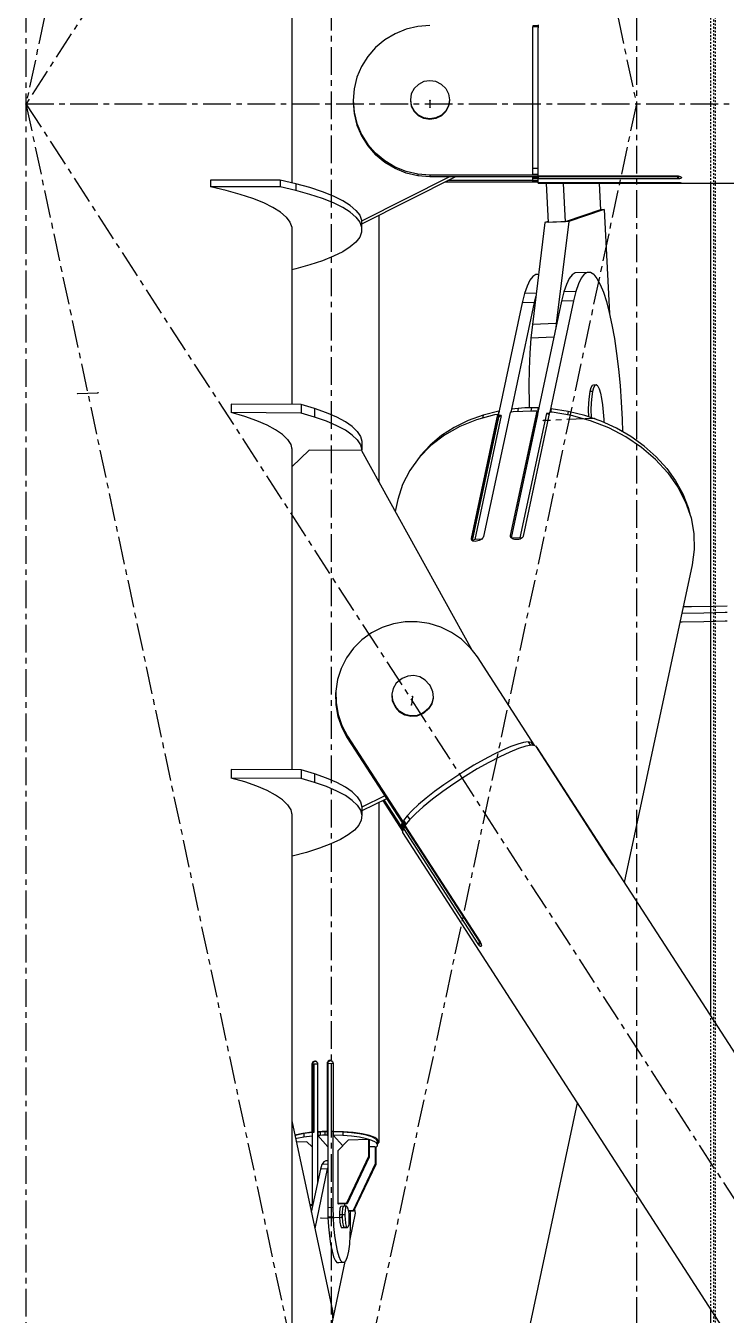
# Model space of a CAD drawing. Header units: millimetres. Extents: x 5143 to 30813, y 232 to 21408.
# Drawn here: x 11839.9 to 12040.7, y 17852.8 to 18222.7 of the extents above; entities that cross this region are included whole.
import ezdxf

# ---------------------------------------------------------------- set-up
doc = ezdxf.new("R2010")
doc.units = ezdxf.units.MM
doc.header["$LTSCALE"] = 0.25
for name, pattern in [('CENTER', [50.8, 31.75, -6.35, 6.35, -6.35]), ('XKITLINE00', [0]), ('XKITLINE02', [4, 2, -2])]:
    doc.linetypes.add(name, pattern=pattern)

msp = doc.modelspace()

# ---------------------------------------------------------------- linework, layer by layer
at = {"color": 3, "linetype": 'XKITLINE02'}
for p, q in [((12037.69, 17642.74), (12037.7, 19342.25)), ((12037.16, 17641.93), (12037.17, 19341.44)), ((12036.31, 17854.51), (12036.31, 19043.1)), ((12036.31, 18177.45), (12036.31, 18223.1)), ((12036.31, 17854.51), (12036.31, 17938.58))]:
    msp.add_line(p, q, dxfattribs=at)
at = {"color": 8, "linetype": 'CENTER'}
for p, q in [((11840, 19282.77), (11840, 17654.86)), ((11840, 19020.27), (12015, 18200.27)), ((12370, 19020.27), (11840, 18200.27)), ((11927.5, 18610.27), (11840, 18200.27)), ((11927.5, 18610.27), (11927.5, 17790.27)), ((12015, 18543.85), (12015, 16877.2)), ((11840, 18200.27), (12370, 18200.28)), ((12015, 18200.27), (11840, 17380.27)), ((11840, 18200.27), (12370, 17380.27)), ((11840, 18200.27), (11927.5, 17790.27)), ((11955.8, 18201.28), (11955.8, 18199.27)), ((11854.76, 18117.18), (11860.65, 18117.42)), ((12003.03, 18110.04), (11988.31, 18109.42)), ((11950.77, 18030.32), (11950.49, 18027.87)), ((11924.55, 17880.72), (11930.44, 17880.96))]:
    msp.add_line(p, q, dxfattribs=at)
at = {"color": 8, "linetype": 'XKITLINE00'}
for p, q in [((11916.2, 18229.97), (11916.2, 18177.65)), ((11949, 18221.67), (11945.81, 18220.39)), ((11952.35, 18222.46), (11949, 18221.67)), ((11955.8, 18222.72), (11952.35, 18222.46)), ((11986.8, 18222.62), (11985.3, 18222.62)), ((11985.3, 18222.62), (11985.3, 18222.4)), ((11986.8, 18222.4), (11985.3, 18222.4)), ((11985.3, 18183.97), (11985.3, 18222.4)), ((11986.8, 18222.95), (11986.8, 18222.11)), ((11986.8, 18179.53), (11986.8, 18222.11)), ((11942.86, 18218.63), (11940.24, 18216.44)), ((11945.81, 18220.39), (11942.86, 18218.63)), ((11940.24, 18216.44), (11938, 18213.88)), ((11936.19, 18211.01), (11934.87, 18207.91)), ((11938, 18213.88), (11936.19, 18211.01)), ((11934.87, 18207.91), (11934.07, 18204.63)), ((11954.06, 18206.65), (11952.5, 18205.87)), ((11955.8, 18206.92), (11954.06, 18206.65)), ((11957.53, 18206.65), (11955.8, 18206.92)), ((11959.09, 18205.87), (11957.53, 18206.65)), ((11934.07, 18204.63), (11933.8, 18201.28)), ((11950.47, 18203.14), (11950.2, 18201.46)), ((11951.26, 18204.67), (11950.47, 18203.14)), ((11952.5, 18205.87), (11951.26, 18204.67)), ((11960.33, 18204.67), (11959.09, 18205.87)), ((11960.33, 18204.67), (11961.12, 18203.14)), ((11961.12, 18203.14), (11961.4, 18201.46)), ((11933.8, 18201.28), (11933.8, 18200.83)), ((11933.8, 18201.28), (11934.07, 18197.92)), ((11933.8, 18200.83), (11934.07, 18197.48)), ((11950.2, 18201.46), (11950.2, 18201.28)), ((11950.2, 18201.46), (11950.47, 18199.77)), ((11950.2, 18201.28), (11950.47, 18199.59)), ((11950.47, 18199.77), (11951.26, 18198.25)), ((11950.47, 18199.59), (11951.26, 18198.07)), ((11961.12, 18199.77), (11960.33, 18198.25)), ((11961.12, 18199.59), (11960.33, 18198.07)), ((11961.4, 18201.46), (11961.12, 18199.77)), ((11961.4, 18201.28), (11961.12, 18199.59)), ((11961.4, 18201.46), (11961.4, 18201.28)), ((11934.07, 18197.92), (11934.87, 18194.65)), ((11934.07, 18197.48), (11934.87, 18194.21)), ((11952.5, 18197.04), (11951.26, 18198.25)), ((11952.5, 18196.86), (11951.26, 18198.07)), ((11954.06, 18196.27), (11952.5, 18197.04)), ((11954.06, 18196.09), (11952.5, 18196.86)), ((11955.8, 18196), (11954.06, 18196.27)), ((11955.8, 18195.82), (11954.06, 18196.09)), ((11957.53, 18196.27), (11955.8, 18196)), ((11957.53, 18196.09), (11955.8, 18195.82)), ((11955.8, 18196), (11955.8, 18195.82)), ((11959.09, 18197.04), (11957.53, 18196.27)), ((11959.09, 18196.86), (11957.53, 18196.09)), ((11960.33, 18198.25), (11959.09, 18197.04)), ((11960.33, 18198.07), (11959.09, 18196.86)), ((11934.87, 18194.65), (11936.19, 18191.54)), ((11934.87, 18194.21), (11936.19, 18191.1)), ((11936.19, 18191.54), (11938, 18188.67)), ((11936.19, 18191.1), (11938, 18188.23)), ((11938, 18188.67), (11940.24, 18186.11)), ((11938, 18188.23), (11940.24, 18185.67)), ((11942.86, 18183.93), (11940.24, 18186.11)), ((11942.86, 18183.48), (11940.24, 18185.67)), ((11945.81, 18182.17), (11942.86, 18183.93)), ((11945.81, 18181.72), (11942.86, 18183.48)), ((11949, 18180.88), (11945.81, 18182.17)), ((11949, 18180.44), (11945.81, 18181.72)), ((11952.35, 18180.1), (11949, 18180.88)), ((11985.3, 18179.98), (11985.3, 18183.97)), ((11986.8, 18181.74), (11985.3, 18181.74)), ((11912.88, 18178.43), (11892.88, 18178.43)), ((11892.88, 18178.43), (11892.88, 18176.48)), ((11917.34, 18177.39), (11912.88, 18178.43)), ((11912.88, 18178.43), (11912.88, 18176.48)), ((11921.4, 18176.26), (11917.34, 18177.39)), ((11917.34, 18177.39), (11917.34, 18175.44)), ((11961.4, 18179.39), (11936.23, 18166.62)), ((11963.16, 18179.39), (11936.23, 18165.73)), ((11952.35, 18179.65), (11949, 18180.44)), ((11952.35, 18180.1), (11952.35, 18179.65)), ((11955.8, 18179.83), (11952.35, 18180.1)), ((11955.8, 18179.39), (11952.35, 18179.65)), ((11955.8, 18179.83), (11955.8, 18179.39)), ((11986.8, 18179.83), (11955.8, 18179.83)), ((12026.8, 18179.39), (11955.8, 18179.39)), ((11986.8, 18177.83), (11960.08, 18177.83)), ((11985.3, 18178.27), (11960.96, 18178.27)), ((11986.8, 18179.98), (11985.3, 18179.98)), ((11985.3, 18178.49), (11985.3, 18179.39)), ((11986.8, 18179.15), (11985.3, 18179.15)), ((11986.8, 18178.79), (11985.3, 18178.79)), ((11985.3, 18178.08), (11985.3, 18178.49)), ((11986.8, 18178.25), (11985.3, 18178.25)), ((11986.8, 18178.08), (11985.3, 18178.08)), ((12026.8, 18179.53), (11986.8, 18179.53)), ((11986.8, 18179.39), (11986.8, 18178.74)), ((11986.8, 18179.39), (11986.8, 18179.15)), ((11986.8, 18177.67), (11986.8, 18178.74)), ((12026.8, 18178.74), (11986.8, 18178.74)), ((11986.8, 18177.67), (11986.8, 18177.48)), ((12026.8, 18177.67), (11986.8, 18177.67)), ((12026.8, 18177.48), (11986.8, 18177.48)), ((11989.1, 18177.48), (11989.69, 18166.28)), ((11994.02, 18177.48), (11994.6, 18166.49)), ((12004.35, 18177.48), (12004.74, 18169.91)), ((12027.11, 18179.51), (12026.8, 18179.53)), ((12026.8, 18179.53), (12026.8, 18179.39)), ((12026.8, 18179.39), (12026.8, 18178.74)), ((12027.11, 18178.75), (12026.8, 18178.74)), ((12026.8, 18177.67), (12026.8, 18177.48)), ((12027.11, 18177.66), (12026.8, 18177.67)), ((12027.11, 18177.48), (12026.8, 18177.48)), ((12027.11, 18179.51), (12027.11, 18178.75)), ((12027.39, 18179.45), (12027.11, 18179.51)), ((12027.39, 18178.79), (12027.11, 18178.75)), ((12027.11, 18177.66), (12027.11, 18177.48)), ((12027.39, 18177.65), (12027.11, 18177.66)), ((12027.39, 18177.47), (12027.11, 18177.48)), ((12027.63, 18179.35), (12027.39, 18179.45)), ((12027.63, 18178.86), (12027.39, 18178.79)), ((12027.63, 18177.62), (12027.39, 18177.65)), ((12027.63, 18177.46), (12027.39, 18177.47)), ((12027.8, 18179.22), (12027.63, 18179.35)), ((12027.8, 18178.94), (12027.63, 18178.86)), ((12027.8, 18177.58), (12027.63, 18177.62)), ((12027.8, 18177.45), (12027.63, 18177.46)), ((12027.8, 18179.22), (12027.88, 18179.13)), ((12027.88, 18179.03), (12027.8, 18178.94)), ((12027.88, 18177.54), (12027.8, 18177.58)), ((12027.88, 18177.5), (12027.8, 18177.45)), ((12182.19, 18177.45), (12027.8, 18177.45)), ((12027.88, 18179.13), (12027.88, 18179.03)), ((12027.88, 18177.54), (12027.88, 18177.5)), ((11897.34, 18175.44), (11892.88, 18176.48)), ((11912.88, 18176.48), (11892.88, 18176.48)), ((11901.4, 18174.31), (11897.34, 18175.44)), ((11905.01, 18173.12), (11901.4, 18174.31)), ((11917.34, 18175.44), (11912.88, 18176.48)), ((11921.4, 18174.31), (11917.34, 18175.44)), ((11925.01, 18175.07), (11921.4, 18176.26)), ((11925.01, 18173.12), (11921.4, 18174.31)), ((11928.16, 18173.81), (11925.01, 18175.07)), ((11930.81, 18172.49), (11928.16, 18173.81)), ((11908.16, 18171.86), (11905.01, 18173.12)), ((11910.81, 18170.54), (11908.16, 18171.86)), ((11912.96, 18169.18), (11910.81, 18170.54)), ((11928.16, 18171.86), (11925.01, 18173.12)), ((11930.81, 18170.54), (11928.16, 18171.86)), ((11932.96, 18171.13), (11930.81, 18172.49)), ((11932.96, 18169.18), (11930.81, 18170.54)), ((11934.59, 18169.74), (11932.96, 18171.13)), ((11934.59, 18169.74), (11935.68, 18168.32)), ((12004.74, 18169.91), (11994.6, 18166.49)), ((12005.72, 18169.95), (11995.58, 18166.53)), ((12005.72, 18169.95), (12004.74, 18169.91)), ((12005.72, 18169.95), (12007.28, 18140.19)), ((11914.59, 18167.79), (11912.96, 18169.18)), ((11914.59, 18167.79), (11915.68, 18166.37)), ((11915.68, 18166.37), (11916.23, 18164.93)), ((11934.59, 18167.79), (11932.96, 18169.18)), ((11934.59, 18167.79), (11935.68, 18166.37)), ((11935.68, 18168.32), (11936.23, 18166.88)), ((11935.68, 18166.37), (11936.23, 18164.93)), ((11936.23, 18166.88), (11936.23, 18164.93)), ((11941.14, 18168.22), (11941.14, 18091.98)), ((11988.71, 18166.24), (11985.17, 18137.01)), ((11989.67, 18166.56), (11988.71, 18166.24)), ((11995.58, 18166.53), (11988.71, 18166.24)), ((11994.6, 18166.49), (11989.69, 18166.28)), ((11995.58, 18166.53), (11992.04, 18137.3)), ((11916.2, 18165.01), (11916.2, 18114.05)), ((11916.23, 18163.49), (11916.2, 18163.4)), ((11916.23, 18164.93), (11916.23, 18163.49)), ((11936.23, 18163.49), (11935.68, 18162.05)), ((11936.23, 18164.93), (11936.23, 18163.49)), ((11932.96, 18159.23), (11930.81, 18157.87)), ((11934.59, 18160.63), (11932.96, 18159.23)), ((11935.68, 18162.05), (11934.59, 18160.63)), ((11925.01, 18155.3), (11921.4, 18154.1)), ((11928.16, 18156.56), (11925.01, 18155.3)), ((11930.81, 18157.87), (11928.16, 18156.56)), ((11917.34, 18152.98), (11916.2, 18152.71)), ((11921.4, 18154.1), (11917.34, 18152.98)), ((11986.19, 18151.33), (11985.3, 18150.78)), ((11986.91, 18151.36), (11986.19, 18151.33)), ((11996.59, 18151.25), (11995.74, 18150.15)), ((11997.48, 18151.8), (11996.59, 18151.25)), ((12000.91, 18151.94), (11997.48, 18151.8)), ((12000.02, 18151.4), (11999.18, 18150.29)), ((12000.91, 18151.94), (12000.02, 18151.4)), ((12001.83, 18151.92), (12000.91, 18151.94)), ((12002.76, 18151.34), (12001.83, 18151.92)), ((12002.76, 18151.34), (12003.69, 18150.19)), ((11983.66, 18148.02), (11982.93, 18145.85)), ((11984.46, 18149.67), (11983.66, 18148.02)), ((11985.3, 18150.78), (11984.46, 18149.67)), ((11994.95, 18148.5), (11994.22, 18146.33)), ((11995.74, 18150.15), (11994.95, 18148.5)), ((11998.38, 18148.64), (11997.65, 18146.47)), ((11999.18, 18150.29), (11998.38, 18148.64)), ((12003.69, 18150.19), (12004.62, 18148.5)), ((12004.62, 18148.5), (12005.52, 18146.29)), ((11982.93, 18145.85), (11982.27, 18143.19)), ((11986.26, 18145.99), (11982.93, 18145.85)), ((11986.16, 18145.15), (11985.71, 18143.33)), ((11997, 18143.81), (11990.18, 18111.87)), ((11994.22, 18146.33), (11993.56, 18143.66)), ((11997, 18143.81), (11993.56, 18143.66)), ((11997.65, 18146.47), (11994.22, 18146.33)), ((11997.65, 18146.47), (11997, 18143.81)), ((12005.52, 18146.29), (12006.4, 18143.59)), ((11982.27, 18143.19), (11975.37, 18110.86)), ((11993.56, 18143.66), (11979.08, 18075.81)), ((11985.71, 18143.33), (11979.18, 18112.75)), ((11985.71, 18143.33), (11982.27, 18143.19)), ((12006.4, 18143.59), (12007.22, 18140.44)), ((12007.22, 18140.44), (12007.99, 18136.88)), ((11985.17, 18137.01), (11984.77, 18133.05)), ((11992.04, 18137.3), (11985.17, 18137.01)), ((11992.04, 18137.3), (11991.9, 18135.86)), ((12007.99, 18136.88), (12008.69, 18132.95)), ((11984.77, 18133.05), (11984.47, 18128.76)), ((11991.35, 18133.33), (11984.77, 18133.05)), ((12008.69, 18132.95), (12009.32, 18128.71)), ((11984.47, 18128.76), (11984.27, 18124.2)), ((12009.32, 18128.71), (12009.86, 18124.23)), ((11984.27, 18124.2), (11984.19, 18119.44)), ((12009.86, 18124.23), (12010.31, 18119.54)), ((11984.19, 18119.44), (11984.23, 18114.53)), ((12001.96, 18118.83), (12001.65, 18117.76)), ((12002.32, 18119.47), (12001.96, 18118.83)), ((12002.71, 18119.63), (12002.32, 18119.47)), ((12002.74, 18118.87), (12002.44, 18117.79)), ((12003.5, 18119.66), (12002.71, 18119.63)), ((12003.1, 18119.5), (12002.74, 18118.87)), ((12003.5, 18119.66), (12003.1, 18119.5)), ((12003.91, 18119.34), (12003.5, 18119.66)), ((12003.91, 18119.34), (12004.31, 18118.55)), ((12004.31, 18118.55), (12004.7, 18117.34)), ((12010.31, 18119.54), (12010.66, 18114.73)), ((11918.86, 18114.04), (11898.86, 18114.15)), ((11898.86, 18114.15), (11898.86, 18111.71)), ((11984.23, 18114.53), (11984.27, 18113.08)), ((12001.26, 18114.52), (12001.2, 18112.52)), ((12001.42, 18116.3), (12001.26, 18114.52)), ((12001.65, 18117.76), (12001.42, 18116.3)), ((12002.44, 18117.79), (12001.65, 18117.76)), ((12002.05, 18114.56), (12001.98, 18112.56)), ((12002.2, 18116.33), (12002.05, 18114.56)), ((12002.44, 18117.79), (12002.2, 18116.33)), ((12004.7, 18117.34), (12005.03, 18115.77)), ((12005.03, 18115.77), (12005.31, 18113.91)), ((12010.66, 18114.73), (12010.9, 18109.86)), ((11902.73, 18110.57), (11898.86, 18111.71)), ((11918.86, 18111.6), (11898.86, 18111.71)), ((11906.15, 18109.36), (11902.73, 18110.57)), ((11922.72, 18112.89), (11918.86, 18114.04)), ((11918.86, 18114.04), (11918.86, 18111.6)), ((11922.72, 18110.46), (11918.86, 18111.6)), ((11926.15, 18111.68), (11922.72, 18112.89)), ((11922.72, 18112.89), (11922.72, 18110.46)), ((11926.15, 18109.25), (11922.72, 18110.46)), ((11929.1, 18110.41), (11926.15, 18111.68)), ((11971.04, 18111.04), (11966.75, 18109.48)), ((11975.21, 18111.23), (11967.61, 18075.64)), ((11975.45, 18110.44), (11967.88, 18075)), ((11976.26, 18110.89), (11968.66, 18075.3)), ((11974.29, 18111.09), (11969.15, 18109.68)), ((11971.04, 18111.04), (11970.85, 18110.14)), ((11975.56, 18112.18), (11971.04, 18111.04)), ((11978.77, 18111.79), (11971.17, 18076.19)), ((11975.21, 18111.23), (11974.29, 18111.09)), ((11975.21, 18111.23), (11975.38, 18110.26)), ((11975.56, 18112.18), (11975.28, 18110.84)), ((11976.26, 18110.89), (11975.37, 18110.86)), ((11975.37, 18110.86), (11975.45, 18110.44)), ((11976.26, 18110.89), (11975.45, 18110.44)), ((11975.56, 18112.18), (11975.61, 18111.94)), ((11979.68, 18111.93), (11978.77, 18111.79)), ((11986.42, 18112.1), (11978.83, 18076.51)), ((11979.18, 18112.75), (11978.98, 18111.82)), ((11986.6, 18111.13), (11979.06, 18075.82)), ((11981.07, 18112.94), (11979.18, 18112.75)), ((11985.22, 18112.17), (11979.68, 18111.93)), ((11981.07, 18112.94), (11980.87, 18111.98)), ((11982.98, 18113.05), (11981.07, 18112.94)), ((11989.21, 18111.44), (11981.62, 18075.84)), ((11990.12, 18111.87), (11982.53, 18076.28)), ((11984.9, 18113.1), (11982.98, 18113.05)), ((11984.9, 18113.1), (11984.7, 18112.15)), ((11986.83, 18113.07), (11984.9, 18113.1)), ((11986.42, 18112.1), (11985.22, 18112.17)), ((11986.42, 18112.1), (11986.6, 18111.13)), ((11986.83, 18113.07), (11986.52, 18111.58)), ((11986.52, 18111.58), (11986.61, 18111.08)), ((11986.83, 18113.07), (11986.92, 18112.56)), ((11990.04, 18111.47), (11989.21, 18111.44)), ((11989.97, 18111.14), (11989.21, 18111.44)), ((11990.83, 18111.83), (11990.12, 18111.87)), ((11990.6, 18112.81), (11990.39, 18111.85)), ((11995.46, 18112.07), (11990.6, 18112.81)), ((11996.4, 18110.89), (11990.83, 18111.83)), ((11995.46, 18112.07), (11995.25, 18111.08)), ((12000.23, 18110.88), (11995.46, 18112.07)), ((12001.84, 18109.38), (11996.4, 18110.89)), ((12004.86, 18109.27), (12000.23, 18110.88)), ((12001.2, 18112.52), (12001.22, 18110.54)), ((12001.98, 18112.56), (12002.01, 18110.43)), ((12005.31, 18113.91), (12005.51, 18111.86)), ((12005.51, 18111.86), (12005.63, 18109.71)), ((11909.11, 18108.09), (11906.15, 18109.36)), ((11911.57, 18106.77), (11909.11, 18108.09)), ((11913.53, 18105.41), (11911.57, 18106.77)), ((11929.1, 18107.98), (11926.15, 18109.25)), ((11931.57, 18109.09), (11929.1, 18110.41)), ((11931.57, 18106.66), (11929.1, 18107.98)), ((11933.53, 18107.73), (11931.57, 18109.09)), ((11934.97, 18106.34), (11933.53, 18107.73)), ((11962.77, 18107.5), (11959.14, 18105.14)), ((11964.35, 18107.71), (11959.96, 18105.23)), ((11966.75, 18109.48), (11962.77, 18107.5)), ((11969.15, 18109.68), (11964.35, 18107.71)), ((11975.38, 18110.26), (11967.86, 18075.01)), ((11975.35, 18110.12), (11975.36, 18110.04)), ((12007.05, 18107.32), (12001.84, 18109.38)), ((12002.01, 18110.43), (12002.02, 18110.26)), ((12009.27, 18107.25), (12004.86, 18109.27)), ((12005.63, 18109.71), (12005.64, 18108.91)), ((12011.95, 18104.75), (12007.05, 18107.32)), ((12013.41, 18104.85), (12009.27, 18107.25)), ((12010.9, 18109.86), (12011.01, 18106.24)), ((11914.97, 18104.01), (11913.53, 18105.41)), ((11914.97, 18104.01), (11915.89, 18102.6)), ((11933.53, 18105.29), (11931.57, 18106.66)), ((11934.97, 18103.9), (11933.53, 18105.29)), ((11934.97, 18106.34), (11935.88, 18104.92)), ((11934.97, 18103.9), (11935.88, 18102.48)), ((11935.88, 18104.92), (11936.25, 18103.49)), ((11936.25, 18103.49), (11936.25, 18101.06)), ((11959.14, 18105.14), (11955.91, 18102.43)), ((11959.96, 18105.23), (11956.07, 18102.27)), ((12016.46, 18101.71), (12011.95, 18104.75)), ((12017.23, 18102.1), (12013.41, 18104.85)), ((11915.89, 18102.6), (11916.26, 18101.17)), ((11916.2, 18101.42), (11916.2, 18009.26)), ((11916.26, 18101.17), (11916.2, 18100.61)), ((11921.21, 18100.98), (11916.21, 18096.14)), ((11936.2, 18100.9), (11921.21, 18100.98)), ((11935.88, 18102.48), (11936.25, 18101.06)), ((11936.2, 18100.9), (11967.95, 18043.53)), ((11936.25, 18101.06), (11936.23, 18100.85)), ((11956.07, 18102.27), (11952.73, 18098.88)), ((11953.13, 18099.4), (11952.84, 18098.99)), ((11955.91, 18102.43), (11953.13, 18099.4)), ((12020.49, 18098.26), (12016.46, 18101.71)), ((12020.67, 18099.03), (12017.23, 18102.1)), ((11916.21, 18096.14), (11916.2, 18096.02)), ((11916.21, 18096.14), (11916.21, 18009.26)), ((11952.73, 18098.88), (11950.01, 18095.13)), ((12020.49, 18098.26), (12023.98, 18094.45)), ((12020.67, 18099.03), (12023.69, 18095.7)), ((12023.69, 18095.7), (12026.24, 18092.15)), ((11950.01, 18095.13), (11947.96, 18091.07)), ((12023.98, 18094.45), (12026.87, 18090.34)), ((12026.24, 18092.15), (12028.29, 18088.41)), ((11947.96, 18091.07), (11946.6, 18086.78)), ((11982.4, 18091.46), (11982.41, 18091.41)), ((12026.87, 18090.34), (12029.1, 18086.02)), ((12028.29, 18088.41), (12029.82, 18084.55)), ((11946.6, 18086.78), (11945.88, 18083.4)), ((12029.1, 18086.02), (12030.65, 18081.55)), ((12029.82, 18084.55), (12030.37, 18082.35)), ((12030.65, 18081.55), (12031.48, 18077.01)), ((11967.61, 18075.64), (11967.6, 18075.4)), ((11967.6, 18075.4), (11967.69, 18075.19)), ((11967.61, 18075.64), (11967.69, 18075.18)), ((11967.69, 18075.19), (11967.85, 18075.02)), ((11968.1, 18074.89), (11967.85, 18075.02)), ((11968.66, 18075.3), (11968.01, 18074.93)), ((11968.41, 18074.81), (11968.1, 18074.89)), ((11968.77, 18074.78), (11968.41, 18074.81)), ((11970.54, 18075.38), (11968.66, 18075.3)), ((11969.16, 18074.82), (11968.77, 18074.78)), ((11969.56, 18074.91), (11969.16, 18074.82)), ((11969.95, 18075.05), (11969.56, 18074.91)), ((11970.32, 18075.23), (11969.95, 18075.05)), ((11970.64, 18075.45), (11970.32, 18075.23)), ((11970.89, 18075.69), (11970.64, 18075.45)), ((11971.07, 18075.94), (11970.89, 18075.69)), ((11971.17, 18076.19), (11971.07, 18075.94)), ((11978.83, 18076.51), (11978.82, 18076.26)), ((11978.82, 18076.26), (11978.91, 18076.02)), ((11978.83, 18076.51), (11978.92, 18076.01)), ((11978.91, 18076.02), (11979.09, 18075.8)), ((11979.34, 18075.6), (11979.09, 18075.8)), ((11981.62, 18075.84), (11979.16, 18075.74)), ((11979.66, 18075.45), (11979.34, 18075.6)), ((11980.04, 18075.35), (11979.66, 18075.45)), ((11980.44, 18075.29), (11980.04, 18075.35)), ((11980.86, 18075.3), (11980.44, 18075.29)), ((11981.27, 18075.35), (11980.86, 18075.3)), ((11981.65, 18075.46), (11981.27, 18075.35)), ((11982.05, 18075.67), (11981.62, 18075.84)), ((11981.98, 18075.62), (11981.65, 18075.46)), ((11982.24, 18075.81), (11981.98, 18075.62)), ((11982.43, 18076.03), (11982.24, 18075.81)), ((11982.53, 18076.28), (11982.43, 18076.03)), ((12031.48, 18077.01), (12031.58, 18072.47)), ((12031.58, 18072.47), (12030.94, 18068.02)), ((12030.94, 18068.02), (12011.51, 17976.96)), ((12030.76, 18056.04), (12028.38, 18056.02)), ((12037.02, 18056.15), (12030.76, 18056.04)), ((12041.01, 18056.23), (12037.02, 18056.15)), ((11948.74, 18051.69), (11945.34, 18051.14)), ((11952.19, 18051.72), (11948.74, 18051.69)), ((11955.6, 18051.22), (11952.19, 18051.72)), ((12028.1, 18051.66), (12027.45, 18051.65)), ((12028.1, 18054.15), (12027.98, 18054.15)), ((12034.37, 18054.25), (12028.1, 18054.15)), ((12034.37, 18051.76), (12028.1, 18051.66)), ((12040.47, 18054.39), (12034.37, 18054.25)), ((12040.47, 18051.89), (12034.37, 18051.76)), ((12041.01, 18054.4), (12040.47, 18054.39)), ((12041.01, 18051.91), (12040.47, 18051.89)), ((11939.02, 18048.52), (11936.25, 18046.51)), ((11942.07, 18050.07), (11939.02, 18048.52)), ((11945.34, 18051.14), (11942.07, 18050.07)), ((11958.9, 18050.21), (11955.6, 18051.22)), ((11962, 18048.7), (11958.9, 18050.21)), ((11964.82, 18046.75), (11962, 18048.7)), ((11933.85, 18044.12), (11931.86, 18041.38)), ((11936.25, 18046.51), (11933.85, 18044.12)), ((11967.29, 18044.39), (11964.82, 18046.75)), ((11967.29, 18044.39), (11969.36, 18041.68)), ((11931.86, 18041.38), (11930.34, 18038.36)), ((11969.36, 18041.68), (11985.83, 18016.2)), ((11930.34, 18038.36), (11929.32, 18035.16)), ((11929.32, 18035.16), (11928.83, 18031.83)), ((11946.14, 18034.09), (11945.25, 18032.63)), ((11947.46, 18035.21), (11946.14, 18034.09)), ((11947.88, 18035.47), (11947.46, 18035.21)), ((11949.49, 18036.14), (11947.88, 18035.47)), ((11951.23, 18036.28), (11949.49, 18036.14)), ((11952.94, 18035.9), (11951.23, 18036.28)), ((11954.45, 18035.02), (11952.94, 18035.9)), ((11954.45, 18035.02), (11955.6, 18033.73)), ((11955.6, 18033.73), (11955.87, 18033.32)), ((11955.87, 18033.32), (11956.56, 18031.74)), ((11928.83, 18031.83), (11928.76, 18031.27)), ((11928.76, 18031.27), (11928.81, 18027.91)), ((11928.83, 18031.83), (11928.88, 18028.46)), ((11944.86, 18030.96), (11944.84, 18030.78)), ((11944.84, 18030.78), (11945.01, 18029.08)), ((11945.25, 18032.63), (11944.86, 18030.96)), ((11944.86, 18030.96), (11945.03, 18029.26)), ((11945.01, 18029.08), (11945.7, 18027.51)), ((11945.03, 18029.26), (11945.72, 18027.69)), ((11956.71, 18029.86), (11956.32, 18028.2)), ((11956.73, 18030.04), (11956.34, 18028.38)), ((11956.56, 18031.74), (11956.73, 18030.04)), ((11956.73, 18030.04), (11956.71, 18029.86)), ((11928.81, 18027.91), (11929.4, 18024.59)), ((11928.88, 18028.46), (11929.47, 18025.14)), ((11945.72, 18027.69), (11945.7, 18027.51)), ((11945.7, 18027.51), (11945.97, 18027.1)), ((11945.72, 18027.69), (11945.99, 18027.28)), ((11945.99, 18027.28), (11945.97, 18027.1)), ((11945.97, 18027.1), (11947.12, 18025.81)), ((11945.99, 18027.28), (11947.14, 18025.99)), ((11948.63, 18024.93), (11947.12, 18025.81)), ((11948.65, 18025.11), (11947.14, 18025.99)), ((11953.71, 18025.54), (11952.1, 18024.87)), ((11954.11, 18025.62), (11953.69, 18025.36)), ((11953.71, 18025.54), (11953.69, 18025.36)), ((11954.13, 18025.8), (11953.71, 18025.54)), ((11955.43, 18026.74), (11954.11, 18025.62)), ((11954.13, 18025.8), (11954.11, 18025.62)), ((11955.45, 18026.92), (11954.13, 18025.8)), ((11956.32, 18028.2), (11955.43, 18026.74)), ((11956.34, 18028.38), (11955.45, 18026.92)), ((11929.4, 18024.59), (11930.51, 18021.39)), ((11929.47, 18025.14), (11930.58, 18021.95)), ((11930.58, 18021.95), (11930.51, 18021.39)), ((11930.58, 18021.95), (11932.19, 18018.97)), ((11950.34, 18024.54), (11948.63, 18024.93)), ((11950.36, 18024.72), (11948.65, 18025.11)), ((11952.08, 18024.69), (11950.34, 18024.54)), ((11952.1, 18024.87), (11950.36, 18024.72)), ((11953.69, 18025.36), (11952.08, 18024.69)), ((11930.51, 18021.39), (11932.12, 18018.41)), ((11932.19, 18018.97), (11932.12, 18018.41)), ((11932.12, 18018.41), (11970.07, 17959.7)), ((11932.19, 18018.97), (11948.72, 17993.4)), ((11976.64, 18014.93), (11974.07, 18013.68)), ((11978.69, 18014.38), (11975.82, 18013.04)), ((11978.97, 18015.94), (11976.64, 18014.93)), ((11981.21, 18015.39), (11978.69, 18014.38)), ((11980.99, 18016.67), (11978.97, 18015.94)), ((11982.67, 18017.12), (11980.99, 18016.67)), ((11983.31, 18016.04), (11981.21, 18015.39)), ((11983.96, 18017.28), (11982.67, 18017.12)), ((11984.92, 18016.31), (11983.31, 18016.04)), ((11983.96, 18017.28), (11984.61, 18016.26)), ((11984.82, 18017.13), (11983.96, 18017.28)), ((11984.82, 18017.13), (11985.38, 18016.26)), ((11985.98, 18016.19), (11984.92, 18016.31)), ((11986.03, 18016.14), (12007.41, 17983.06)), ((11986.37, 18015.78), (11986.29, 18015.73)), ((11986.37, 18015.78), (12007.75, 17982.71)), ((11986.37, 18015.78), (11986.48, 18015.68)), ((11986.48, 18015.68), (12262.23, 17589.04)), ((11971.31, 18012.22), (11968.43, 18010.57)), ((11972.69, 18011.4), (11969.39, 18009.53)), ((11974.07, 18013.68), (11971.31, 18012.22)), ((11975.82, 18013.04), (11972.69, 18011.4)), ((11918.86, 18009.24), (11898.86, 18009.36)), ((11898.86, 18009.36), (11898.86, 18006.92)), ((11902.73, 18005.78), (11898.86, 18006.92)), ((11918.86, 18006.81), (11898.86, 18006.92)), ((11922.72, 18008.1), (11918.86, 18009.24)), ((11918.86, 18009.24), (11918.86, 18006.81)), ((11926.15, 18006.89), (11922.72, 18008.1)), ((11922.72, 18008.1), (11922.72, 18005.67)), ((11929.1, 18005.62), (11926.15, 18006.89)), ((11962.61, 18006.9), (11959.8, 18004.96)), ((11965.51, 18008.78), (11962.61, 18006.9)), ((11966.03, 18007.47), (11962.7, 18005.29)), ((11968.43, 18010.57), (11965.51, 18008.78)), ((11969.39, 18009.53), (11966.03, 18007.47)), ((11906.15, 18004.57), (11902.73, 18005.78)), ((11909.11, 18003.3), (11906.15, 18004.57)), ((11911.57, 18001.98), (11909.11, 18003.3)), ((11922.72, 18005.67), (11918.86, 18006.81)), ((11926.15, 18004.46), (11922.72, 18005.67)), ((11929.1, 18003.19), (11926.15, 18004.46)), ((11931.57, 18004.3), (11929.1, 18005.62)), ((11933.53, 18002.94), (11931.57, 18004.3)), ((11959.8, 18004.96), (11957.14, 18003.02)), ((11962.7, 18005.29), (11959.51, 18003.05)), ((11913.53, 18000.62), (11911.57, 18001.98)), ((11914.97, 17999.22), (11913.53, 18000.62)), ((11931.57, 18001.87), (11929.1, 18003.19)), ((11933.53, 18000.5), (11931.57, 18001.87)), ((11934.97, 18001.55), (11933.53, 18002.94)), ((11934.97, 17999.11), (11933.53, 18000.5)), ((11934.97, 18001.55), (11935.88, 18000.13)), ((11935.88, 18000.13), (11936.25, 17998.7)), ((11942.86, 18001.79), (11936.25, 17998.57)), ((11943.38, 18000.99), (11936.25, 17997.52)), ((11941.14, 17999.9), (11941.14, 17902.52)), ((11942.28, 18000.46), (11947.97, 17991.67)), ((11942.61, 18000.62), (11947.52, 17993.01)), ((11954.71, 18001.11), (11952.56, 17999.3)), ((11956.55, 18000.83), (11953.91, 17998.68)), ((11957.14, 18003.02), (11954.71, 18001.11)), ((11959.51, 18003.05), (11956.55, 18000.83)), ((11914.97, 17999.22), (11915.89, 17997.81)), ((11915.89, 17997.81), (11916.26, 17996.38)), ((11916.2, 17996.63), (11916.2, 17654.86)), ((11916.26, 17996.38), (11916.2, 17995.81)), ((11934.97, 17999.11), (11935.88, 17997.69)), ((11935.88, 17997.69), (11936.25, 17996.27)), ((11936.25, 17996.27), (11936.09, 17994.84)), ((11936.25, 17998.7), (11936.25, 17996.27)), ((11949.3, 17996.09), (11948.26, 17994.78)), ((11950.74, 17997.61), (11949.3, 17996.09)), ((11949.3, 17996.09), (11950.01, 17994.99)), ((11951.68, 17996.68), (11949.92, 17994.89)), ((11952.56, 17999.3), (11950.74, 17997.61)), ((11953.91, 17998.68), (11951.68, 17996.68)), ((11935.39, 17993.41), (11934.15, 17992.01)), ((11936.09, 17994.84), (11935.39, 17993.41)), ((11947.6, 17993.51), (11947.52, 17993.17)), ((11947.52, 17993.17), (11947.52, 17992.87)), ((11947.52, 17992.87), (11947.6, 17992.62)), ((11947.52, 17992.87), (11948.01, 17992.11)), ((11947.75, 17993.91), (11947.6, 17993.51)), ((11947.6, 17993.51), (11948.26, 17992.49)), ((11947.6, 17992.62), (11948, 17992)), ((11947.89, 17993.99), (11947.75, 17993.91)), ((11947.75, 17993.91), (11948.55, 17992.67)), ((11948.01, 17992.13), (11947.92, 17991.25)), ((11948.18, 17992.44), (11948.01, 17992.13)), ((11948.69, 17992.75), (11948.18, 17992.44)), ((11948.18, 17992.44), (11969.56, 17959.37)), ((11948.26, 17994.78), (11948.96, 17993.7)), ((11948.69, 17992.75), (11948.55, 17992.67)), ((11948.69, 17993.36), (11948.65, 17993.29)), ((11948.65, 17993.29), (11970.02, 17960.21)), ((11949.92, 17994.89), (11948.69, 17993.36)), ((11930.12, 17989.3), (11927.36, 17988)), ((11932.39, 17990.63), (11930.12, 17989.3)), ((11934.15, 17992.01), (11932.39, 17990.63)), ((11947.92, 17991.25), (12223.68, 17564.61)), ((11920.42, 17985.6), (11916.3, 17984.51)), ((11924.11, 17986.77), (11920.42, 17985.6)), ((11927.36, 17988), (11924.11, 17986.77)), ((11916.3, 17984.51), (11916.2, 17984.51)), ((12007.41, 17983.06), (12007.6, 17982.77)), ((12007.6, 17982.77), (12007.79, 17982.48)), ((12007.75, 17982.71), (12007.67, 17982.66)), ((12007.75, 17982.71), (12007.93, 17982.43)), ((12007.79, 17982.48), (12007.97, 17982.22)), ((12007.93, 17982.43), (12007.86, 17982.38)), ((12007.93, 17982.43), (12008.09, 17982.18)), ((12007.97, 17982.22), (12008.12, 17982.01)), ((12008.09, 17982.18), (12008.21, 17981.97)), ((12008.12, 17982.01), (12008.23, 17981.85)), ((12008.21, 17981.97), (12008.29, 17981.83)), ((12008.23, 17981.85), (12008.3, 17981.77)), ((12008.29, 17981.83), (12008.32, 17981.76)), ((12008.32, 17981.76), (12008.3, 17981.77)), ((11970.26, 17959.8), (11969.56, 17959.37)), ((11969.56, 17959.37), (11969.76, 17959.1)), ((11970.4, 17959.49), (11969.76, 17959.1)), ((11969.76, 17959.1), (11969.95, 17958.87)), ((11970.14, 17958.7), (11969.95, 17958.87)), ((11970.02, 17960.21), (11970.2, 17959.91)), ((11970.11, 17960.06), (11970.07, 17959.7)), ((11970.25, 17959.81), (11970.07, 17959.7)), ((11970.2, 17959.91), (11970.35, 17959.6)), ((11970.35, 17959.6), (11970.47, 17959.3)), ((11970.47, 17959.3), (11970.53, 17959.04)), ((11970.55, 17958.82), (11970.51, 17958.68)), ((11970.53, 17959.04), (11970.55, 17958.82)), ((11970.3, 17958.61), (11970.14, 17958.7)), ((11970.43, 17958.6), (11970.3, 17958.61)), ((11970.51, 17958.68), (11970.43, 17958.6)), ((11922.28, 17925.53), (11922.1, 17925.33)), ((11922.5, 17925.66), (11922.28, 17925.53)), ((11922.62, 17925.53), (11922.39, 17925.4)), ((11922.76, 17925.72), (11922.5, 17925.66)), ((11922.87, 17925.59), (11922.62, 17925.53)), ((11923.01, 17925.7), (11922.76, 17925.72)), ((11923.12, 17925.57), (11922.87, 17925.59)), ((11923.24, 17925.59), (11923.01, 17925.7)), ((11923.35, 17925.47), (11923.12, 17925.57)), ((11923.42, 17925.42), (11923.24, 17925.59)), ((11926.49, 17925.55), (11926.36, 17925.31)), ((11926.67, 17925.73), (11926.49, 17925.55)), ((11926.79, 17925.61), (11926.6, 17925.42)), ((11926.91, 17925.86), (11926.67, 17925.73)), ((11927.03, 17925.73), (11926.79, 17925.61)), ((11927.18, 17925.9), (11926.91, 17925.86)), ((11927.29, 17925.77), (11927.03, 17925.73)), ((11927.44, 17925.87), (11927.18, 17925.9)), ((11927.55, 17925.74), (11927.29, 17925.77)), ((11927.68, 17925.75), (11927.44, 17925.87)), ((11927.79, 17925.62), (11927.55, 17925.74)), ((11927.87, 17925.57), (11927.68, 17925.75)), ((11927.88, 17925.54), (11927.79, 17925.62)), ((11927.87, 17925.57), (11927.97, 17925.34)), ((11922, 17925.09), (11921.94, 17924.83)), ((11921.94, 17924.83), (11922.06, 17924.7)), ((11921.94, 17924.83), (11921.94, 17905.3)), ((11922.1, 17925.33), (11922, 17925.09)), ((11922.1, 17924.96), (11922.06, 17924.7)), ((11922.06, 17924.7), (11922.06, 17905.17)), ((11922.21, 17925.2), (11922.1, 17924.96)), ((11922.52, 17924.81), (11922.13, 17924.74)), ((11922.13, 17924.74), (11922.13, 17905.27)), ((11922.24, 17925.24), (11922.21, 17925.2)), ((11922.39, 17925.4), (11922.24, 17925.24)), ((11923.55, 17924.86), (11922.52, 17924.81)), ((11922.52, 17924.81), (11922.52, 17905.28)), ((11923.44, 17925.38), (11923.35, 17925.47)), ((11923.42, 17925.42), (11923.53, 17925.2)), ((11923.53, 17925.2), (11923.57, 17924.94)), ((11923.55, 17924.86), (11923.57, 17924.83)), ((11923.55, 17924.86), (11923.55, 17890.69)), ((11923.57, 17924.94), (11923.57, 17905.41)), ((11926.36, 17925.31), (11926.32, 17925.06)), ((11926.32, 17925.06), (11926.32, 17905.53)), ((11926.32, 17925.06), (11926.44, 17924.93)), ((11926.36, 17925.31), (11926.48, 17925.19)), ((11926.48, 17925.19), (11926.44, 17924.93)), ((11926.44, 17924.93), (11926.44, 17905.4)), ((11926.6, 17925.42), (11926.48, 17925.19)), ((11927.52, 17925.02), (11926.5, 17924.98)), ((11926.5, 17924.98), (11926.5, 17883.67)), ((11927.52, 17925.02), (11927.52, 17905.49)), ((11928.02, 17924.98), (11927.52, 17925.02)), ((11927.97, 17925.34), (11928.03, 17925.08)), ((11928.02, 17924.98), (11928.02, 17905.45)), ((11928.03, 17925.08), (11928.03, 17905.55)), ((11926.44, 17921.62), (11926.5, 17921.56)), ((11998.02, 17913.75), (11975.28, 17807.22)), ((11916.2, 17908.6), (11927.83, 17854.09)), ((11917.12, 17904.53), (11917.07, 17904.51)), ((11917.66, 17904.53), (11917.1, 17904.36)), ((11919.36, 17904.98), (11917.12, 17904.53)), ((11917.66, 17903.55), (11917.3, 17903.44)), ((11919.67, 17904.92), (11917.66, 17904.53)), ((11919.67, 17903.94), (11917.66, 17903.55)), ((11921.94, 17905.3), (11919.36, 17904.98)), ((11922.02, 17905.21), (11919.67, 17904.92)), ((11919.67, 17904.92), (11919.67, 17903.94)), ((11922.02, 17904.24), (11919.67, 17903.94)), ((11921.94, 17905.3), (11922.06, 17905.17)), ((11922.02, 17905.21), (11922.02, 17904.24)), ((11922.02, 17905.21), (11922.08, 17905.15)), ((11922.02, 17904.24), (11922.08, 17904.17)), ((11922.52, 17905.28), (11922.08, 17905.26)), ((11922.08, 17905.26), (11922.08, 17883.69)), ((11924.92, 17905.5), (11923.57, 17905.41)), ((11923.57, 17905.41), (11923.63, 17905.35)), ((11924.31, 17905.39), (11923.63, 17905.35)), ((11923.63, 17905.35), (11923.63, 17904.37)), ((11924.31, 17904.41), (11923.63, 17904.37)), ((11923.63, 17904.37), (11926.5, 17901.16)), ((11924.99, 17905.42), (11924.31, 17905.39)), ((11924.31, 17905.39), (11924.31, 17904.41)), ((11924.99, 17904.44), (11924.31, 17904.41)), ((11926.32, 17905.53), (11924.92, 17905.5)), ((11925.69, 17905.44), (11924.99, 17905.42)), ((11925.69, 17904.47), (11924.99, 17904.44)), ((11926.38, 17905.46), (11925.69, 17905.44)), ((11925.69, 17905.44), (11925.69, 17904.47)), ((11926.38, 17904.48), (11925.69, 17904.47)), ((11926.32, 17905.53), (11926.44, 17905.4)), ((11926.38, 17905.46), (11926.5, 17905.33)), ((11926.38, 17905.46), (11926.38, 17904.48)), ((11926.38, 17904.48), (11926.5, 17904.36)), ((11927.97, 17905.51), (11927.52, 17905.49)), ((11927.97, 17905.51), (11927.97, 17883.73)), ((11927.97, 17905.51), (11928.02, 17905.45)), ((11928.03, 17905.55), (11928.11, 17905.47)), ((11930.99, 17905.46), (11928.03, 17905.55)), ((11930.79, 17905.38), (11928.11, 17905.47)), ((11928.11, 17905.47), (11928.11, 17904.49)), ((11928.11, 17904.49), (11930.82, 17901.46)), ((11930.79, 17904.4), (11928.11, 17904.49)), ((11933.34, 17905.18), (11930.79, 17905.38)), ((11930.79, 17905.38), (11930.79, 17904.4)), ((11933.34, 17904.2), (11930.79, 17904.4)), ((11933.84, 17905.22), (11930.99, 17905.46)), ((11935.64, 17904.87), (11933.34, 17905.18)), ((11935.64, 17903.89), (11933.34, 17904.2)), ((11936.37, 17904.85), (11933.84, 17905.22)), ((11937.6, 17904.46), (11935.64, 17904.87)), ((11937.6, 17903.48), (11935.64, 17903.89)), ((11938.45, 17904.37), (11936.37, 17904.85)), ((11939.14, 17903.98), (11937.6, 17904.46)), ((11938.22, 17903.29), (11937.6, 17903.48)), ((11939.99, 17903.8), (11938.45, 17904.37)), ((11940.18, 17903.44), (11939.14, 17903.98)), ((11940.9, 17903.17), (11939.99, 17903.8)), ((11940.18, 17903.44), (11940.69, 17902.87)), ((11920.56, 17902.56), (11917.51, 17902.43)), ((11922.08, 17901.12), (11920.56, 17902.56)), ((11932.35, 17903.05), (11929.4, 17900)), ((11929.4, 17900), (11929.4, 17884.86)), ((11938.24, 17903.29), (11932.35, 17903.05)), ((11938.24, 17903.29), (11938.24, 17898.41)), ((11938.24, 17903.29), (11938.43, 17903.08)), ((11939.14, 17903), (11938.25, 17903.28)), ((11938.43, 17903.08), (11938.43, 17898.2)), ((11940.13, 17901.18), (11938.43, 17901.11)), ((11940.18, 17902.46), (11939.14, 17903)), ((11940.13, 17901.18), (11940.13, 17896.29)), ((11940.13, 17901.18), (11940.32, 17900.97)), ((11940.18, 17902.46), (11940.69, 17901.89)), ((11940.65, 17901.31), (11940.31, 17900.98)), ((11940.32, 17900.97), (11940.32, 17896.08)), ((11940.69, 17901.89), (11940.65, 17901.31)), ((11940.69, 17902.87), (11940.69, 17901.89)), ((11941.14, 17902.52), (11940.69, 17901.87)), ((11940.9, 17903.17), (11941.14, 17902.52)), ((11924.86, 17896.08), (11924.4, 17894.74)), ((11925.38, 17896.87), (11924.86, 17896.08)), ((11926.5, 17896.15), (11924.86, 17896.08)), ((11925.94, 17897.08), (11925.38, 17896.87)), ((11926.5, 17897.1), (11925.94, 17897.08)), ((11938.24, 17898.41), (11931.86, 17884.96)), ((11938.43, 17898.2), (11932.05, 17884.75)), ((11940.13, 17896.29), (11933.75, 17882.85)), ((11940.32, 17896.08), (11933.93, 17882.64)), ((11938.24, 17898.41), (11938.43, 17898.2)), ((11940.13, 17896.29), (11940.32, 17896.08)), ((11924.4, 17894.74), (11921.8, 17882.36)), ((11926.37, 17894.82), (11922.78, 17877.76)), ((11926.37, 17894.82), (11924.4, 17894.74)), ((11926.5, 17895.2), (11926.37, 17894.82)), ((11931.86, 17884.96), (11929.4, 17884.86)), ((11929.4, 17884.86), (11929.59, 17884.65)), ((11931.86, 17884.96), (11932.05, 17884.75)), ((11922.08, 17884.56), (11921.33, 17884.52)), ((11922.08, 17884.34), (11921.38, 17884.31)), ((11921.99, 17884.33), (11922.08, 17884.16)), ((11927.97, 17883.73), (11926.5, 17883.67)), ((11926.5, 17883.67), (11926.55, 17880.95)), ((11927.97, 17883.73), (11928.02, 17881.01)), ((11932.05, 17884.75), (11929.59, 17884.65)), ((11929.87, 17882.13), (11929.86, 17881.62)), ((11930.64, 17881.65), (11929.86, 17881.62)), ((11929.86, 17881.62), (11929.87, 17881.08)), ((11929.89, 17882.61), (11929.87, 17882.13)), ((11929.93, 17883.04), (11929.89, 17882.61)), ((11929.99, 17883.41), (11929.93, 17883.04)), ((11930.07, 17883.7), (11929.99, 17883.41)), ((11930.15, 17883.91), (11930.07, 17883.7)), ((11930.24, 17884.03), (11930.15, 17883.91)), ((11930.34, 17884.06), (11930.24, 17884.03)), ((11931.13, 17884.09), (11930.34, 17884.06)), ((11930.65, 17882.17), (11930.64, 17881.65)), ((11930.65, 17882.17), (11930.64, 17881.65)), ((11931.43, 17881.68), (11930.64, 17881.65)), ((11930.64, 17881.65), (11930.65, 17881.11)), ((11930.64, 17881.65), (11930.65, 17881.11)), ((11930.68, 17882.65), (11930.65, 17882.17)), ((11930.68, 17882.65), (11930.65, 17882.17)), ((11930.72, 17883.08), (11930.68, 17882.65)), ((11930.72, 17883.08), (11930.68, 17882.65)), ((11930.78, 17883.44), (11930.72, 17883.08)), ((11930.78, 17883.44), (11930.72, 17883.08)), ((11930.85, 17883.73), (11930.78, 17883.44)), ((11930.85, 17883.73), (11930.78, 17883.44)), ((11930.93, 17883.94), (11930.85, 17883.73)), ((11930.93, 17883.94), (11930.85, 17883.73)), ((11931.03, 17884.06), (11930.93, 17883.94)), ((11931.03, 17884.06), (11930.93, 17883.94)), ((11931.13, 17884.09), (11931.03, 17884.06)), ((11931.13, 17884.09), (11931.03, 17884.06)), ((11931.91, 17884.12), (11931.13, 17884.09)), ((11931.29, 17884.72), (11931.29, 17884.1)), ((11931.44, 17882.2), (11931.43, 17881.68)), ((11931.43, 17881.68), (11931.44, 17881.15)), ((11931.46, 17882.68), (11931.44, 17882.2)), ((11931.44, 17881.15), (11931.46, 17880.61)), ((11931.51, 17883.11), (11931.46, 17882.68)), ((11931.56, 17883.47), (11931.51, 17883.11)), ((11931.64, 17883.77), (11931.56, 17883.47)), ((11931.72, 17883.98), (11931.64, 17883.77)), ((11931.81, 17884.1), (11931.72, 17883.98)), ((11931.91, 17884.12), (11931.81, 17884.1)), ((11932.01, 17884.05), (11931.91, 17884.12)), ((11932.01, 17884.05), (11932.11, 17883.89)), ((11932.11, 17883.89), (11932.21, 17883.65)), ((11932.21, 17883.65), (11932.31, 17883.32)), ((11932.31, 17883.32), (11932.39, 17882.92)), ((11932.39, 17882.92), (11932.46, 17882.47)), ((11933.75, 17882.85), (11932.41, 17882.79)), ((11933.93, 17882.64), (11932.44, 17882.57)), ((11932.46, 17882.47), (11932.52, 17881.97)), ((11932.52, 17881.97), (11932.56, 17881.45)), ((11932.56, 17881.45), (11932.59, 17880.91)), ((11934.35, 17882.08), (11932.8, 17874.69)), ((11932.91, 17882.59), (11932.91, 17878.19)), ((11933.75, 17882.85), (11933.93, 17882.64)), ((11934.17, 17883.13), (11934.35, 17882.08)), ((11928.02, 17881.01), (11926.55, 17880.95)), ((11926.55, 17880.95), (11926.71, 17878.23)), ((11926.71, 17878.23), (11926.97, 17875.62)), ((11928.02, 17881.01), (11928.18, 17878.29)), ((11928.18, 17878.29), (11928.44, 17875.68)), ((11929.87, 17881.08), (11929.89, 17880.54)), ((11929.89, 17880.54), (11929.93, 17880.02)), ((11929.93, 17880.02), (11929.99, 17879.52)), ((11929.99, 17879.52), (11930.07, 17879.06)), ((11930.07, 17879.06), (11930.15, 17878.67)), ((11930.15, 17878.67), (11930.24, 17878.34)), ((11930.24, 17878.34), (11930.34, 17878.09)), ((11930.34, 17878.09), (11930.44, 17877.93)), ((11931.23, 17877.97), (11930.44, 17877.93)), ((11930.54, 17877.87), (11930.44, 17877.93)), ((11931.33, 17877.9), (11930.54, 17877.87)), ((11930.65, 17881.11), (11930.68, 17880.57)), ((11930.65, 17881.11), (11930.68, 17880.57)), ((11930.68, 17880.57), (11930.72, 17880.05)), ((11930.68, 17880.57), (11930.72, 17880.05)), ((11930.72, 17880.05), (11930.78, 17879.55)), ((11930.72, 17880.05), (11930.78, 17879.55)), ((11930.78, 17879.55), (11930.85, 17879.1)), ((11930.78, 17879.55), (11930.85, 17879.1)), ((11930.85, 17879.1), (11930.93, 17878.7)), ((11930.85, 17879.1), (11930.93, 17878.7)), ((11930.93, 17878.7), (11931.03, 17878.37)), ((11930.93, 17878.7), (11931.03, 17878.37)), ((11931.03, 17878.37), (11931.13, 17878.13)), ((11931.03, 17878.37), (11931.13, 17878.13)), ((11931.13, 17878.13), (11931.23, 17877.97)), ((11931.13, 17878.13), (11931.23, 17877.97)), ((11932.01, 17878), (11931.23, 17877.97)), ((11931.33, 17877.9), (11931.23, 17877.97)), ((11931.33, 17877.9), (11931.23, 17877.97)), ((11932.11, 17877.93), (11931.33, 17877.9)), ((11931.46, 17880.61), (11931.51, 17880.08)), ((11931.51, 17880.08), (11931.56, 17879.58)), ((11931.56, 17879.58), (11931.64, 17879.13)), ((11931.64, 17879.13), (11931.72, 17878.73)), ((11931.72, 17878.73), (11931.81, 17878.41)), ((11931.81, 17878.41), (11931.91, 17878.16)), ((11931.91, 17878.16), (11932.01, 17878)), ((11932.11, 17877.93), (11932.01, 17878)), ((11932.21, 17877.96), (11932.11, 17877.93)), ((11932.31, 17878.08), (11932.21, 17877.96)), ((11932.39, 17878.29), (11932.31, 17878.08)), ((11932.46, 17878.58), (11932.39, 17878.29)), ((11932.52, 17878.95), (11932.46, 17878.58)), ((11932.56, 17879.38), (11932.52, 17878.95)), ((11932.59, 17879.86), (11932.56, 17879.38)), ((11932.59, 17880.91), (11932.6, 17880.37)), ((11932.6, 17880.37), (11932.59, 17879.86)), ((11932.91, 17878.19), (11932.86, 17875.59)), ((11926.97, 17875.62), (11927.31, 17873.25)), ((11928.44, 17875.68), (11928.79, 17873.31)), ((11932.86, 17875.59), (11932.7, 17873.23)), ((11927.31, 17873.25), (11927.73, 17871.21)), ((11927.73, 17871.21), (11928.2, 17869.59)), ((11928.79, 17873.31), (11929.2, 17871.27)), ((11929.2, 17871.27), (11929.68, 17869.65)), ((11932.44, 17871.2), (11932.1, 17869.6)), ((11932.7, 17873.23), (11932.44, 17871.2)), ((11931.44, 17868.21), (11926.56, 17845.03)), ((11928.2, 17869.59), (11928.71, 17868.47)), ((11928.71, 17868.47), (11929.23, 17867.89)), ((11929.73, 17867.88), (11929.23, 17867.89)), ((11929.68, 17869.65), (11930.18, 17868.53)), ((11931.21, 17867.94), (11929.73, 17867.88)), ((11930.18, 17868.53), (11930.7, 17867.95)), ((11931.21, 17867.94), (11930.7, 17867.95)), ((11931.68, 17868.5), (11931.21, 17867.94)), ((11932.1, 17869.6), (11931.68, 17868.5)), ((11927.83, 17854.09), (11927.84, 17852.03))]:
    msp.add_line(p, q, dxfattribs=at)
at = {"color": 7, "linetype": 'XKITLINE00'}
for p, q in [((12036.31, 17938.58), (12036.31, 18177.45)), ((12036.31, 17642.84), (12036.31, 17854.51))]:
    msp.add_line(p, q, dxfattribs=at)
at = {"color": 8, "linetype": 'XKITLINE00'}
for centre in [(11840, 18200.27), (11840, 18200.27), (11840, 18200.27), (11840, 18200.27), (11840, 18200.27), (11955.8, 18201.28), (11955.8, 18199.27), (12015, 18200.27), (12015, 18200.27), (11854.76, 18117.18), (11860.65, 18117.42), (11988.31, 18109.42), (12003.03, 18110.04), (11950.77, 18030.32), (11950.49, 18027.87), (11924.55, 17880.72), (11930.44, 17880.96)]:
    msp.add_circle(centre, 0.05, dxfattribs=at)

doc.saveas('drawing.dxf')
